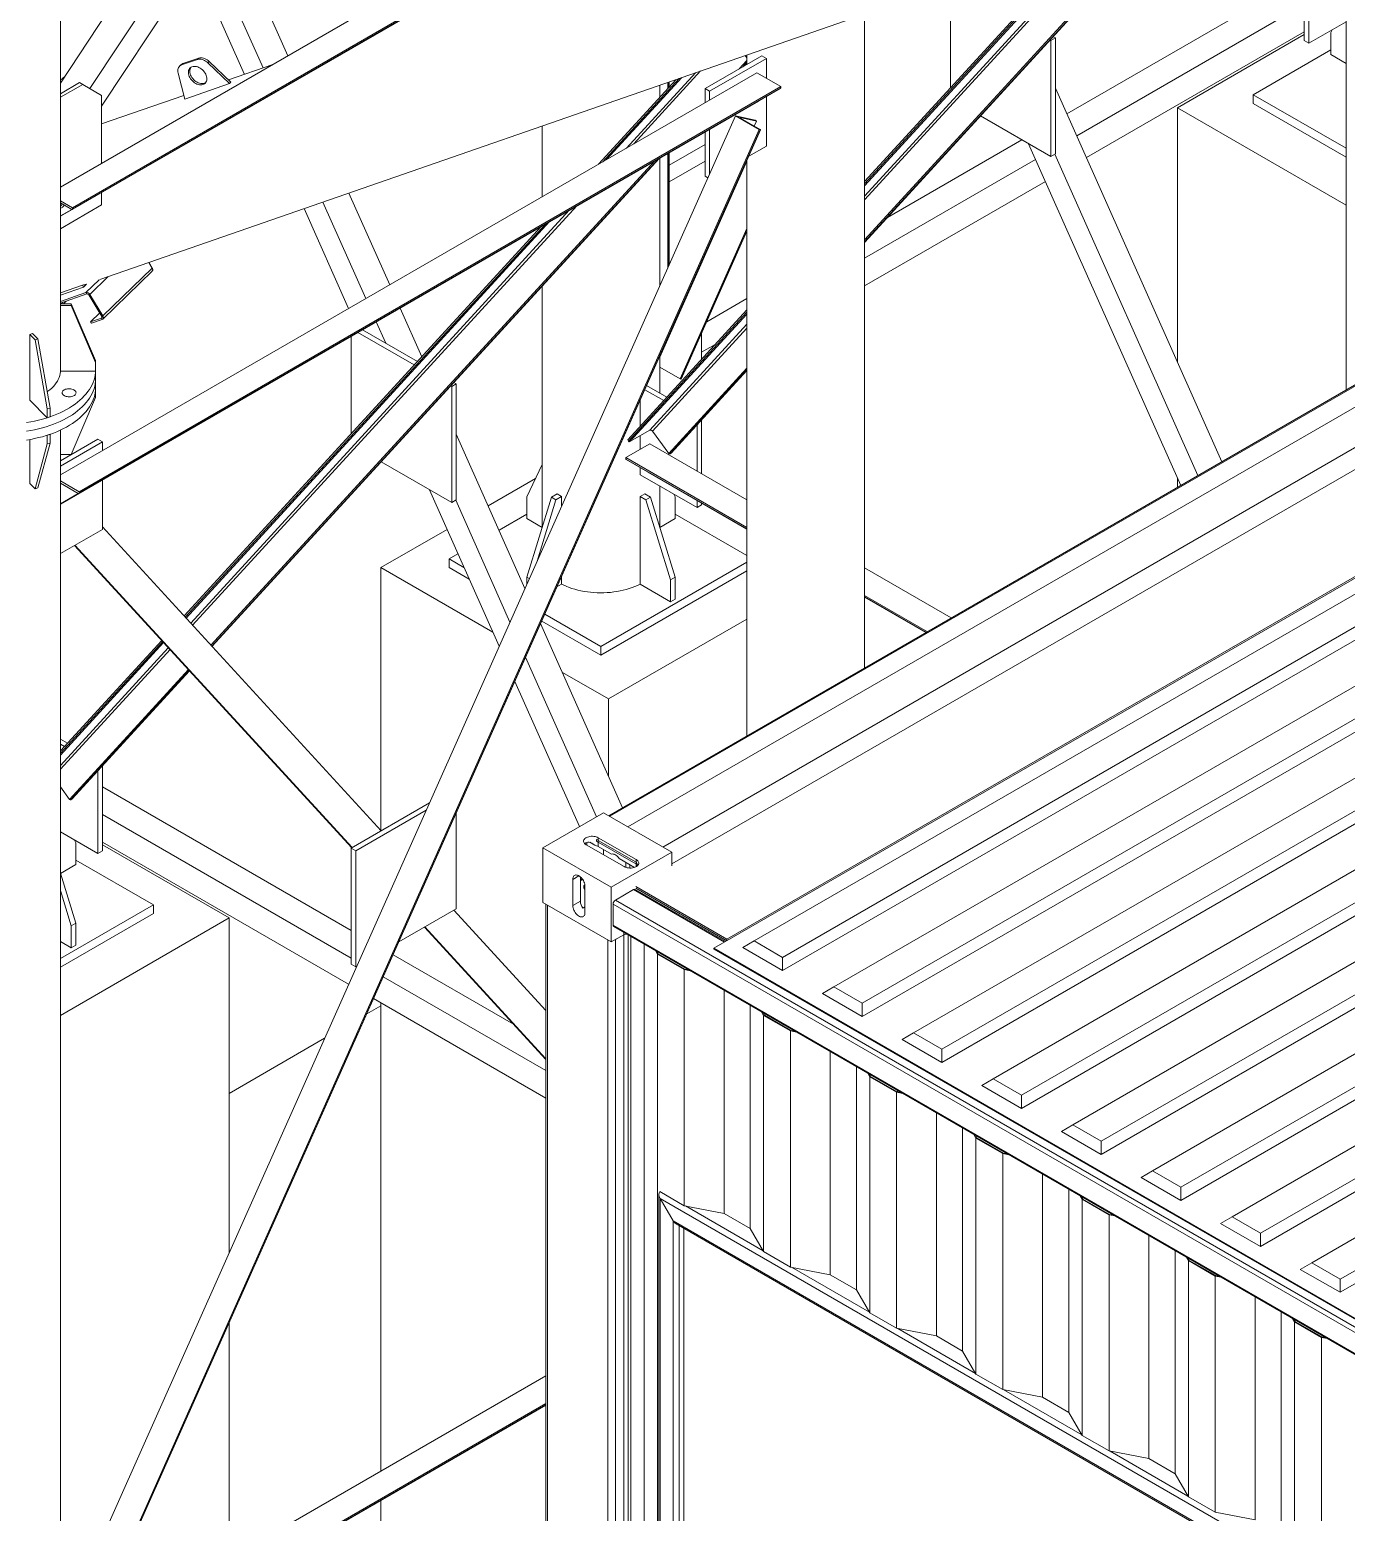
# Model space of a CAD drawing. Header units: millimetres. Extents: x 26816 to 90584, y 11074 to 56542.
# Drawn here: x 41763 to 44217, y 37222 to 39986 of the extents above; entities that cross this region are included whole.
import ezdxf

# ---------------------------------------------------------------- set-up
doc = ezdxf.new("R2010")
doc.units = ezdxf.units.MM
for name, color, linetype in [('MAU_CAM', 30, 'Continuous'), ('MAU_DO', 1, 'Continuous'), ('MAU_VANG', 2, 'Continuous'), ('MAU_XAM', 8, 'Continuous')]:
    doc.layers.add(name, color=color, linetype=linetype)
doc.layers.add('MAU_TÍM', color=4, linetype='Continuous', lineweight=25)

msp = doc.modelspace()

# ---------------------------------------------------------------- linework, layer by layer
at = {"layer": 'MAU_CAM', "linetype": 'Continuous', "lineweight": 0}
for p, q in [((41820, 39473), (41820, 41285.4)), ((42368.8, 40716.6), (41820, 39885.9)), ((42368.8, 40623.5), (41874.9, 39875.8)), ((42388, 40586.3), (41896.8, 39842.8)), ((43127.8, 40447.2), (41820, 39692.2)), ((41842, 39650.3), (43172, 40418.1)), ((43172.4, 40421.5), (41842.4, 39653.7)), ((43172.4, 40419), (41842.4, 39651.2)), ((41820, 39637.6), (43131, 40394.4)), ((44217.2, 40326.4), (44217.2, 39314)), ((42129.1, 40194.5), (42243.9, 39936.9)), ((43891.5, 40213.3), (43319.1, 39589.1)), ((43890, 40212.8), (43319.1, 39590.2)), ((43885.2, 40211.2), (43319.1, 39593.8)), ((42095.7, 40143.8), (42197.8, 39914.4)), ((42071.6, 40107.4), (42163, 39902.3)), ((44139, 39965.1), (44139, 40128.4)), ((44147.5, 39960.2), (44147.5, 40123.5)), ((43671.9, 40087.1), (43319.1, 39702.3)), ((43673.5, 40084.5), (43319.1, 39698)), ((43674.8, 40082.4), (43319.1, 39694.4)), ((43696.5, 39828.8), (44139, 40084.3)), ((43682.7, 40064.9), (43319.1, 39668.3)), ((43673, 40061.5), (43319.1, 39675.5)), ((43479.3, 40034), (43479.3, 39877)), ((43714.7, 39787.9), (44139, 40032.8)), ((43319.1, 38795.5), (43319.1, 40014.7)), ((44217.2, 40000.4), (44147.5, 39960.2)), ((43666.7, 39965.3), (43675.2, 39970.2)), ((43675.2, 39970.2), (43670.8, 39972.7)), ((43675.2, 39753.8), (43675.2, 39970.2)), ((43732.9, 39747), (44139, 39981.4)), ((44190.9, 39985.2), (44188.5, 39980.2)), ((44188.5, 39980.2), (44188.5, 39939.3)), ((43666.7, 39965.3), (43665, 39966.3)), ((43666.7, 39748.9), (43666.7, 39965.3)), ((44188.5, 39947.9), (44043.9, 39864.4)), ((44139, 39965.1), (44147.5, 39960.2)), ((43127.8, 39936.9), (43021.8, 39875.6)), ((43136.3, 39932), (43030.3, 39870.7)), ((43085.3, 39912.3), (43100, 39928.3)), ((43092.3, 39916.3), (43100, 39924.7)), ((43094.4, 39917.6), (43100, 39923.6)), ((43100, 39933.1), (43096.8, 39937.5)), ((43100, 39938.6), (43100, 39920.8)), ((43136.3, 39932), (43127.8, 39936.9)), ((43136.3, 39894.8), (43136.3, 39932)), ((44188.5, 39939.3), (44217.2, 39922.8)), ((43118.3, 39905.2), (41820, 39155.7)), ((41855.8, 39886.8), (41820, 39866.1)), ((41861.5, 39883.5), (41855.8, 39886.8)), ((42822.9, 39734.7), (42967.8, 39892.7)), ((42831.3, 39739.5), (42973.6, 39894.7)), ((42838.3, 39743.6), (42978.5, 39896.4)), ((42875.1, 39764.8), (43003.8, 39905.2)), ((42889.1, 39772.9), (43013.5, 39908.6)), ((42952.5, 39887.4), (42952.5, 39876)), ((42953.9, 39887.9), (42953.9, 39877.5)), ((42954.8, 39878.5), (42954.8, 39888.2)), ((43118.3, 39905.2), (43162.9, 39879.5)), ((41861.5, 39883.5), (41820, 39859.6)), ((41854.3, 39121), (43162.5, 39876.2)), ((43162.9, 39879.5), (41854.7, 39124.3)), ((43162.9, 39877.1), (41854.7, 39121.9)), ((41896.8, 39863.1), (41861.5, 39883.5)), ((41896.8, 39736.5), (41896.8, 39863.1)), ((42937.3, 39859.4), (42937.3, 39882.1)), ((43030.3, 39870.7), (43021.8, 39875.6)), ((43021.8, 39875.6), (43021.8, 39849.5)), ((43030.3, 39870.7), (43030.3, 39854.4)), ((43136.3, 39768.6), (43136.3, 39861.1)), ((43162.9, 39879.5), (43162.9, 39877.1)), ((43985.4, 39180.1), (43675.2, 39876.6)), ((44043.9, 39848.1), (44043.9, 39864.4)), ((44043.9, 39864.4), (44217.2, 39764.4)), ((41820, 39101.2), (43121.5, 39852.5)), ((43121.5, 39852.5), (43121.5, 39852.5)), ((44043.9, 39848.1), (44217.2, 39748)), ((43078.5, 39825.1), (41820, 36999.6)), ((42718.2, 39806.1), (42718.2, 39674.2)), ((43078.5, 39825.1), (43123, 39799.4)), ((43115.1, 39816.9), (43078.5, 39825.1)), ((43087.3, 39821.9), (43087, 39821.2)), ((43087.3, 39821.9), (43117.5, 39815.2)), ((43124.5, 39799.5), (43087.8, 39820.8)), ((43117.5, 39815.2), (43113.4, 39806)), ((43113.7, 39805.8), (43117.9, 39815.2)), ((43117.2, 39815.7), (43115.1, 39816.9)), ((43535.2, 39824.8), (43666.7, 39748.9)), ((43123, 39799.4), (41858, 36959)), ((43124.8, 39799), (41859.7, 36958.6)), ((41860.1, 36958.6), (43125.2, 39799)), ((43021.8, 39794.9), (43021.8, 39712.3)), ((43030.3, 39799.8), (43030.3, 39716.8)), ((43123, 39799.4), (43124.8, 39799)), ((43361.7, 39635.5), (43612.4, 39780.2)), ((42952.5, 39754.9), (42952.5, 39542.2)), ((42953.9, 39755.7), (42953.9, 39545.4)), ((43021.8, 39771.7), (42954.8, 39733)), ((42954.8, 39547.3), (42954.8, 39756.3)), ((43103.2, 39749.5), (43136.3, 39768.6)), ((43908.8, 39135.9), (43625.1, 39772.9)), ((43666.7, 39748.9), (43675.2, 39753.8)), ((43940.8, 39154.4), (43674.2, 39753.2)), ((42100.6, 38838.3), (42928.1, 39740.9)), ((42102.2, 38836.5), (42935.1, 39744.9)), ((42102.7, 38836), (42937.2, 39746.1)), ((42937.3, 39508), (42937.3, 39746.1)), ((42937.3, 39375.3), (43100, 39740.7)), ((42954.8, 39701.8), (43021.8, 39740.5)), ((43100, 39742.4), (43100, 38669)), ((43319.1, 39559.5), (43638.1, 39743.7)), ((43026.9, 39709.3), (43021.8, 39712.3)), ((43319.1, 39508.1), (43656.4, 39702.8)), ((41842.4, 39653.7), (41820, 39666.6)), ((41896.8, 39659), (41896.8, 39682)), ((42357.8, 39681), (42433.9, 39510.1)), ((41820, 39662.5), (41841, 39650.4)), ((41820, 39614.6), (41896.8, 39659)), ((41841, 39650.4), (41820, 39638.3)), ((41842.4, 39651.2), (41842.4, 39653.7)), ((42063.1, 38879.2), (42768.8, 39648.9)), ((42066.4, 38875.6), (42782.8, 39657)), ((42274.5, 39652.1), (42357.4, 39465.9)), ((42309.3, 39664.2), (42389.4, 39484.4)), ((42050.8, 38892.6), (42716.6, 39618.8)), ((42052.8, 38890.4), (42725, 39623.6)), ((42054.4, 38888.6), (42732, 39627.7)), ((42975.2, 39334.7), (43100, 39615)), ((42976.9, 39334.3), (43100, 39610.7)), ((42977.3, 39334.3), (43100, 39609.7)), ((42718.2, 39507.2), (42718.2, 39058.1)), ((41820, 39474.7), (41840, 39474.7)), ((41820, 39471.3), (41820, 39473)), ((41820, 39471.3), (41840, 39471.3)), ((41820, 39348.8), (41820, 39471.3)), ((41840, 39471.3), (41840, 39474.7)), ((41840, 39474.7), (41885.5, 39368.6)), ((41840, 39471.3), (41885.5, 39365.1)), ((43024.9, 39441.1), (43100, 39484.5)), ((42453.3, 39466.7), (42493.8, 39375.7)), ((43100, 39463.4), (42877.6, 39220.8)), ((43100, 39459.1), (42879.3, 39218.4)), ((43100, 39455.5), (42881.9, 39217.6)), ((42971.8, 39454.5), (42972.8, 39455.1)), ((41762.7, 39417.4), (41767.9, 39419.1)), ((41762.7, 39417.4), (41772.7, 39407.4)), ((41762.7, 39294.9), (41762.7, 39417.4)), ((41767.9, 39419.1), (41777.9, 39409.1)), ((42374.6, 39421.3), (42479.8, 39360.5)), ((42383, 39426.2), (42485.7, 39366.9)), ((42408.7, 39441), (42426.5, 39401.1)), ((43100, 39436.6), (42918.7, 39238.8)), ((43100, 39429.4), (42923.8, 39237.3)), ((42965.9, 39441.4), (42966.9, 39441.9)), ((43015.5, 39420), (43015.5, 39371.2)), ((41772.7, 39407.4), (41777.9, 39409.1)), ((41772.7, 39407.4), (41795.4, 39278.5)), ((41777.9, 39409.1), (41800.6, 39280.2)), ((42362.1, 39232.1), (42362.1, 39414.1)), ((43015.5, 39384.2), (43040.9, 39398.9)), ((41885.5, 39365.1), (41885.5, 39368.6)), ((41885.5, 39365.1), (41885.5, 39348.8)), ((42937.3, 39308.1), (42937.3, 39377)), ((41885.5, 39348.8), (41820, 39348.8)), ((41885.5, 39334.2), (41885.5, 39348.8)), ((41885.5, 39317.9), (41885.5, 39334.2)), ((42975.2, 39334.7), (42937.3, 39356.6)), ((43100, 39354.8), (42954.1, 39195.7)), ((43100, 39351.2), (42956.7, 39194.9)), ((43100, 39350.1), (42958.8, 39196.1)), ((42976.9, 39334.3), (42975.2, 39334.7)), ((41885.5, 39316.1), (41885.5, 39317.9)), ((41885.5, 39316.1), (41885.5, 39316.1)), ((41885.5, 39299.8), (41885.5, 39316.1)), ((42547.7, 39321.3), (42549.5, 39320.3)), ((42557.9, 39325.2), (42549.5, 39320.3)), ((42549.5, 39320.3), (42549.5, 39103.9)), ((42553.6, 39327.7), (42557.9, 39325.2)), ((42557.9, 39325.2), (42557.9, 39108.8)), ((42944.7, 39294), (42909.4, 39314.4)), ((42950.6, 39300.4), (42912.8, 39322.2)), ((41795.4, 39262.2), (41762.7, 39294.9)), ((41795.4, 39278.5), (41800.6, 39280.2)), ((41795.4, 39278.5), (41795.4, 39262.2)), ((41800.6, 39280.2), (41800.6, 39263.9)), ((41840, 39193.7), (41885.5, 39299.8)), ((42900.9, 39295.5), (42900.9, 39246.3)), ((41795.4, 39262.2), (41800.6, 39263.9)), ((43015.5, 39157.6), (43015.5, 39257.9)), ((41795.4, 39229.5), (41800.6, 39231.2)), ((41795.4, 39213.2), (41795.4, 39229.5)), ((41795.4, 39229.5), (41795.4, 39229.5)), ((41800.6, 39231.2), (41800.6, 39231.3)), ((41800.6, 39214.9), (41800.6, 39231.2)), ((41820, 39239.1), (41820, 39193.7)), ((41889.8, 39222.1), (41820, 39181.9)), ((41898.3, 39217.2), (41889.8, 39222.1)), ((42557.9, 39231.7), (42686.1, 38944)), ((42881.9, 39217.6), (42918.7, 39238.8)), ((42900.9, 39228.6), (42900.9, 39203)), ((42923.8, 39237.3), (42954.1, 39195.7)), ((43007, 39162.5), (43007, 39248.7)), ((41762.7, 39221.4), (41762.7, 39139.7)), ((41772.7, 39129.7), (41795.4, 39213.2)), ((41777.9, 39131.5), (41800.6, 39214.9)), ((41795.4, 39213.2), (41800.6, 39214.9)), ((41898.3, 39217.2), (41820, 39172.1)), ((41898.3, 39200.9), (41898.3, 39217.2)), ((42918.9, 39213.4), (42874.4, 39187.7)), ((42877.6, 39220.8), (42879.3, 39218.4)), ((43100, 39108.8), (42918.9, 39213.4)), ((42956.7, 39194.9), (42958.8, 39196.1)), ((41820, 36682.3), (41820, 39193.7)), ((41820, 39193.7), (41840, 39193.7)), ((42549.5, 39103.9), (42418, 39179.8)), ((42718.2, 39174.7), (42689.4, 39114.8)), ((43100, 39057.4), (42874.4, 39187.7)), ((42874.4, 39187.7), (42874.4, 39185.2)), ((43100, 39055), (42874.4, 39185.2)), ((42874.8, 39184.3), (43100, 39054.3)), ((42900.9, 39169.2), (42900.9, 39156)), ((41762.7, 39139.7), (41772.7, 39129.7)), ((41820, 39144.4), (41854.7, 39124.3)), ((41853.3, 39121.1), (41820, 39140.3)), ((41898.3, 39053.9), (41898.3, 39146.3)), ((42900.9, 39156), (43007, 39094.8)), ((42915.7, 39160.7), (42915.8, 39160.6)), ((42915.8, 39160.6), (43100, 39054.3)), ((41772.7, 39129.7), (41777.9, 39131.5)), ((41853.3, 39121.1), (41820, 39101.9)), ((41854.7, 39124.3), (41854.7, 39121.9)), ((42507.9, 39127.9), (42637.9, 38836)), ((42689.4, 39114.8), (42689.4, 39074)), ((42735.4, 39113.9), (42689.4, 38964.9)), ((42746, 39120.1), (42735.4, 39113.9)), ((42743.9, 39109), (42735.4, 39113.9)), ((42754.5, 39115.2), (42743.9, 39109)), ((42754.5, 39115.2), (42746, 39120.1)), ((42754.5, 39097.6), (42754.5, 39115.2)), ((42909.4, 39120.1), (42900.9, 39115.2)), ((42900.9, 38951.9), (42900.9, 39115.2)), ((42900.9, 39115.2), (42911.5, 39109)), ((42909.4, 39120.1), (42920, 39113.9)), ((42920, 39113.9), (42911.5, 39109)), ((42920, 39113.9), (42966, 38964.9)), ((42937.3, 39058.1), (42937.3, 39135)), ((42963.6, 39119.8), (42966, 39114.8)), ((42966, 39114.8), (42966, 39074)), ((42557.9, 39108.8), (42549.5, 39103.9)), ((42556.9, 39108.2), (42658.1, 38881.1)), ((42743.9, 39109), (42708.6, 38994.5)), ((42911.5, 39109), (42957.5, 38960)), ((43007, 39094.8), (43007, 39108)), ((43007, 39094.8), (43015.5, 39099.7)), ((43015.5, 39099.7), (43015.5, 39103.1)), ((42418, 38492.1), (41898.3, 39058.9)), ((42637.7, 39052.6), (42689.4, 39082.5)), ((42689.4, 39074), (42718, 39057.5)), ((42966, 39074), (42937.4, 39057.5)), ((42966, 39082.5), (43100, 39005.1)), ((41820, 39008.8), (41898.3, 39053.9)), ((41846.4, 39024), (42363.1, 38460.4)), ((42363.2, 38460.4), (41846.4, 39024)), ((42363.8, 38460.8), (41847.1, 39024.4)), ((42544.9, 38999), (42561.1, 39008.4)), ((42544.9, 38982.7), (42544.9, 38999)), ((42572.4, 38983.1), (42544.9, 38999)), ((42582.2, 38961.2), (42544.9, 38982.7)), ((43100, 38992.9), (42827.7, 38835.7)), ((43100, 38976.6), (42827.7, 38819.4)), ((43480.9, 38888.9), (43319.1, 38982.4)), ((42694.2, 38962.2), (42689.4, 38964.9)), ((42689.4, 38964.9), (42689.4, 38951.6)), ((42745.6, 38946.7), (42754.5, 38951.9)), ((42754.5, 38951.9), (42754.5, 38966.7)), ((42957.5, 38919.2), (42900.9, 38951.9)), ((42966, 38964.9), (42957.5, 38960)), ((42957.5, 38960), (42957.5, 38919.2)), ((42966, 38964.9), (42966, 38924.1)), ((42966, 38924.1), (42957.5, 38919.2)), ((43436.4, 38863.2), (43319.1, 38930.9)), ((43434.3, 38862), (43319.1, 38928.5)), ((43319.1, 38927.8), (43433.7, 38861.7)), ((43319.1, 38927.8), (43433.7, 38861.7)), ((42827.7, 38835.7), (42723.1, 38896.1)), ((42715.2, 38878.5), (42868.2, 38535.2)), ((42827.7, 38819.4), (42717.3, 38883.2)), ((41820, 38640.9), (42008.8, 38846.8)), ((41820, 38636.6), (42010.8, 38844.7)), ((41820, 38633), (42012.4, 38842.9)), ((42827.7, 38819.4), (42827.7, 38835.7)), ((41820, 38614.1), (42021.1, 38833.4)), ((41820, 38606.9), (42024.4, 38829.8)), ((42687.2, 38815.7), (42819.7, 38518.2)), ((41836.8, 38550.7), (42058.6, 38792.5)), ((41839.4, 38549.9), (42060.2, 38790.7)), ((41841.5, 38551.1), (42060.7, 38790.2)), ((42667.1, 38770.5), (42787.7, 38499.8)), ((41820, 38663.2), (41833.4, 38655.5)), ((41820, 38653.4), (41827.5, 38649.1)), ((41889.8, 38603.7), (41889.8, 38449.8)), ((41898.3, 38613), (41898.3, 38454.7)), ((41836.8, 38550.7), (41820, 38573.8)), ((41898.3, 38573.9), (42362.1, 38306.1)), ((41841.5, 38551.1), (41839.4, 38549.9)), ((42507.9, 38544), (42362.1, 38459.8)), ((41898.3, 38522.5), (42362.1, 38254.7)), ((42502, 38530.8), (42370.6, 38454.9)), ((42557.9, 38346.7), (42557.9, 38525.4)), ((41889.8, 38449.8), (41820, 38490.1)), ((41846.3, 38474.9), (41848.8, 38469.8)), ((41848.8, 38469.8), (41848.8, 38429)), ((41898.3, 38454.7), (41889.8, 38449.8)), ((41898.3, 38471), (42357.4, 38206)), ((42362.1, 38459.8), (42362.1, 38243.4)), ((42370.6, 38454.9), (42362.1, 38459.8)), ((42370.6, 38454.9), (42370.6, 38238.5)), ((41848.8, 38429), (41820.2, 38412.5)), ((41993.3, 38354.1), (41848.8, 38437.5)), ((41820, 38413.1), (41848.8, 38320)), ((41820, 38380.7), (41840.3, 38315.1)), ((41820, 38254), (41993.3, 38354.1)), ((41820, 38237.7), (41993.3, 38337.7)), ((41993.3, 38337.7), (41993.3, 38354.1)), ((42450.8, 38284.9), (42557.9, 38346.7)), ((42725.1, 38157.2), (42553.6, 38344.2)), ((41840.3, 38315.1), (41848.8, 38320)), ((41840.3, 38315.1), (41840.3, 38274.2)), ((41848.8, 38320), (41848.8, 38279.1)), ((42498.7, 38312.5), (42725.1, 38065.6)), ((42725.1, 38065.7), (42498.8, 38312.5)), ((42725.1, 38066.8), (42499.4, 38312.9)), ((41840.3, 38274.2), (41820, 38285.9)), ((41840.3, 38274.2), (41848.8, 38279.1)), ((42440.2, 38261), (42664.8, 38131.4)), ((42370.6, 38238.5), (42362.1, 38243.4)), ((42370.6, 38238.5), (42372.3, 38239.5)), ((42422, 38220.1), (42725.1, 38045.2)), ((42403.8, 38179.2), (42725.1, 37993.7)), ((42725.1, 37476), (41870.9, 36982.9)), ((41820, 36899), (42725.1, 37421.4)), ((41854.3, 36918.8), (42725.1, 37421.4)), ((42725.1, 37424.6), (41854.7, 36922.1)), ((42725.1, 37422.1), (41854.7, 36919.7))]:
    msp.add_line(p, q, dxfattribs=at)
at = {"layer": 'MAU_CAM', "linetype": 'Continuous', "lineweight": 0, "flags": 128}
for points in [[(43087.8, 39820.8), (43087.3, 39821.1), (43086.9, 39821.3), (43086.6, 39821.6), (43086.4, 39821.8), (43086.4, 39821.9), (43086.6, 39821.9), (43086.9, 39821.9), (43087.3, 39821.9)], [(43117.5, 39815.2), (43117.7, 39815.1), (43117.8, 39815.1), (43117.9, 39815.1), (43117.9, 39815.2), (43117.8, 39815.3), (43117.7, 39815.4), (43117.5, 39815.6), (43117.2, 39815.7)], [(43124.8, 39799), (43125, 39798.9), (43125.1, 39798.9), (43125.2, 39799), (43125.2, 39799), (43125.1, 39799.1), (43125, 39799.2), (43124.8, 39799.4), (43124.5, 39799.5)], [(41820, 39652.8), (41821, 39653), (41822.3, 39653.5), (41823.6, 39654.3), (41824.8, 39655.4), (41826, 39656.7), (41827, 39658.2), (41827.1, 39658.4)], [(41885.5, 39348.8), (41885.3, 39346), (41884.8, 39341.5), (41883.9, 39337), (41882.7, 39332.5), (41881.1, 39328), (41879.2, 39323.6), (41876.9, 39319.3), (41874.3, 39315), (41871.4, 39310.8), (41868.2, 39306.7), (41864.6, 39302.7), (41860.7, 39298.7), (41856.5, 39294.9), (41852.1, 39291.1), (41847.3, 39287.5), (41842.3, 39284.1), (41837, 39280.7), (41831.4, 39277.5), (41825.6, 39274.4), (41819.6, 39271.5), (41813.3, 39268.8), (41806.9, 39266.2), (41800.2, 39263.8), (41793.4, 39261.6), (41786.4, 39259.5), (41779.3, 39257.6), (41772, 39255.9), (41764.6, 39254.4), (41757, 39253.1)], [(41885.5, 39334.2), (41885.3, 39329.7), (41884.8, 39325.1), (41883.9, 39320.6), (41882.7, 39316.2), (41881.1, 39311.7), (41879.2, 39307.3), (41876.9, 39303), (41874.3, 39298.7), (41871.4, 39294.5), (41868.2, 39290.4), (41864.6, 39286.3), (41860.7, 39282.4), (41856.5, 39278.5), (41852.1, 39274.8), (41847.3, 39271.2), (41842.3, 39267.7), (41837, 39264.4), (41831.4, 39261.2), (41825.6, 39258.1), (41819.6, 39255.2), (41813.3, 39252.5), (41806.9, 39249.9), (41800.2, 39247.5), (41793.4, 39245.2), (41786.4, 39243.2), (41779.3, 39241.3), (41772, 39239.6), (41764.6, 39238.1), (41757, 39236.8)], [(41885.5, 39334.2), (41885.3, 39329.7), (41884.8, 39325.1), (41883.9, 39320.6), (41882.7, 39316.2), (41881.1, 39311.7), (41879.2, 39307.3), (41876.9, 39303), (41874.3, 39298.7), (41871.4, 39294.5), (41868.2, 39290.4), (41864.6, 39286.3), (41860.7, 39282.4), (41856.5, 39278.5), (41852.1, 39274.8), (41847.3, 39271.2), (41842.3, 39267.7), (41837, 39264.4), (41831.4, 39261.2), (41825.6, 39258.1), (41819.6, 39255.2), (41813.3, 39252.5), (41806.9, 39249.9), (41800.2, 39247.5), (41793.4, 39245.2), (41786.4, 39243.2), (41779.3, 39241.3), (41772, 39239.6), (41764.6, 39238.1), (41757, 39236.8)], [(41820, 39350.5), (41819.9, 39347.8), (41819.5, 39344.3), (41818.7, 39340.7), (41817.6, 39337.2), (41816.1, 39333.7), (41814.3, 39330.3), (41812.1, 39326.9), (41809.7, 39323.7), (41806.9, 39320.5), (41803.8, 39317.4), (41800.4, 39314.4), (41796.7, 39311.5), (41795.3, 39310.5)], [(42977.3, 39334.3), (42977.3, 39334.3), (42977.3, 39334.3), (42977.1, 39334.3), (42976.9, 39334.3)], [(41885.5, 39317.9), (41885.3, 39313.3), (41884.8, 39308.8), (41883.9, 39304.3), (41882.7, 39299.8), (41881.1, 39295.4), (41879.2, 39291), (41876.9, 39286.6), (41874.3, 39282.4), (41871.4, 39278.2), (41868.2, 39274), (41864.6, 39270), (41860.7, 39266), (41856.5, 39262.2), (41852.1, 39258.5), (41847.3, 39254.9), (41842.3, 39251.4), (41837, 39248), (41831.4, 39244.8), (41825.6, 39241.8), (41819.6, 39238.9), (41813.3, 39236.1), (41806.9, 39233.6), (41800.2, 39231.1), (41793.4, 39228.9), (41786.4, 39226.8), (41779.3, 39225), (41772, 39223.3), (41764.6, 39221.8), (41757, 39220.5)], [(41824.8, 39312.4), (41823.9, 39311.3), (41823.3, 39310.1), (41823.1, 39308.9), (41823.2, 39307.6), (41823.6, 39306.4), (41824.5, 39305.3), (41825.6, 39304.2), (41827, 39303.3), (41828.6, 39302.5), (41830.5, 39301.9), (41832.5, 39301.5), (41834.6, 39301.2), (41836.8, 39301.2), (41838.9, 39301.3), (41840.9, 39301.7), (41842.9, 39302.3), (41844.6, 39303), (41846.1, 39303.9), (41847.3, 39304.9), (41848.2, 39306), (41848.8, 39307.2), (41849.1, 39308.5), (41848.9, 39309.7), (41848.5, 39310.9), (41847.7, 39312.1), (41846.5, 39313.1), (41845.1, 39314.1), (41843.5, 39314.8), (41841.6, 39315.5), (41839.6, 39315.9), (41837.5, 39316.1), (41835.3, 39316.2), (41833.2, 39316), (41831.2, 39315.6), (41829.2, 39315.1), (41827.5, 39314.3), (41826, 39313.4), (41824.8, 39312.4)], [(42900.9, 38952), (42900.7, 38951.8), (42895.9, 38949.5), (42891, 38947.4), (42885.8, 38945.4), (42880.5, 38943.6), (42874.9, 38942), (42869.3, 38940.5), (42863.5, 38939.2), (42857.6, 38938.2), (42851.6, 38937.3), (42845.5, 38936.6), (42839.3, 38936.1), (42833.1, 38935.9), (42826.9, 38935.8), (42820.7, 38935.9), (42814.6, 38936.2), (42808.4, 38936.8), (42802.4, 38937.5), (42796.4, 38938.4), (42790.5, 38939.5), (42784.7, 38940.9), (42779.1, 38942.4), (42773.6, 38944), (42768.3, 38945.9), (42763.2, 38947.9), (42758.3, 38950.1), (42754.5, 38952)]]:
    msp.add_lwpolyline(points, dxfattribs=at)
at = {"layer": 'MAU_CAM', "linetype": 'Continuous', "lineweight": 0}
for centre, radius, start, end in [((43161.9, 39876.9), 0.959, 304.0564, 7.2558), ((41811.5, 39667.2), 13.8, 307.9972, 330.6457), ((41811.4, 39667.3), 13.9, 308.115, 330.5279), ((41841.5, 39651.1), 0.873, 230.7967, 9.214), ((42920.4, 39235.1), 4.14, 32.4295, 113.7101), ((42881.1, 39219.5), 2.07, 212.4295, 293.7101), ((42955.8, 39196.8), 2.07, 212.4295, 293.7101), ((42875.3, 39185.1), 0.959, 172.7442, 235.9436), ((41853.9, 39121.8), 0.873, 230.7967, 9.214), ((41838.6, 38551.8), 2.07, 212.4295, 293.7101)]:
    msp.add_arc(centre, radius, start, end, dxfattribs=at)
at = {"layer": 'MAU_DO', "linetype": 'Continuous', "lineweight": 0}
for p, q in [((44335.1, 39382), (42842.2, 38520.2)), ((44338.1, 39381.7), (42844, 38519.2)), ((44372, 39362.1), (42877.9, 38499.6)), ((42943.4, 38461.8), (44436.8, 39323.9)), ((42959.9, 38430.5), (44454.5, 39293.3)), ((44721, 39244.7), (43038.1, 38273.2)), ((43062.5, 38290.2), (44694.5, 39232.3)), ((44718.5, 39213.5), (43113.4, 38286.8)), ((43166.4, 38256.2), (44771.5, 39182.8)), ((44792.8, 39170.6), (43166.4, 38231.7)), ((44867, 39127.7), (43261.9, 38201.1)), ((43314.9, 38170.5), (44920, 39097.1)), ((44941.3, 39084.9), (43314.9, 38146)), ((45015.5, 39042), (43410.4, 38115.4)), ((43463.4, 38084.8), (45068.5, 39011.4)), ((45089.7, 38999.2), (43463.4, 38060.3)), ((45164, 38956.3), (43558.9, 38029.7)), ((43611.9, 37999.1), (45217, 38925.7)), ((45238.2, 38913.4), (43611.9, 37974.6)), ((45312.5, 38870.6), (43707.4, 37944)), ((43760.4, 37913.3), (45365.5, 38840)), ((45386.7, 38827.7), (43760.4, 37888.8)), ((45461, 38784.9), (43855.8, 37858.2)), ((43908.9, 37827.6), (45514, 38754.2)), ((45535.2, 38742), (43908.9, 37803.1)), ((45609.5, 38699.1), (44004.3, 37772.5)), ((44057.4, 37741.9), (45662.5, 38668.5)), ((45683.7, 38656.3), (44057.4, 37717.4)), ((45758, 38613.4), (44152.8, 37686.8)), ((44205.9, 37656.2), (45811, 38582.8)), ((45832.2, 38570.5), (44205.9, 37631.7)), ((42832.7, 38525.7), (42719.5, 38460.4)), ((42959.9, 38452.2), (42832.7, 38525.7)), ((42893.5, 38438.4), (42822.8, 38479.2)), ((42822.8, 38462.9), (42822.8, 38479.2)), ((42719.5, 38460.4), (42719.5, 38358.3)), ((42719.5, 38460.4), (42846.8, 38386.9)), ((42801.5, 38469), (42800.1, 38469.8)), ((42800.1, 38466.1), (42870.8, 38425.3)), ((42801.5, 38469), (42801.5, 38465.3)), ((42816.1, 38465.2), (42806.8, 38470.6)), ((42819.6, 38475.7), (42819.6, 38472.4)), ((42822.8, 38474.3), (42893.5, 38433.5)), ((42822.8, 38471), (42822.8, 38474.3)), ((42822.8, 38471), (42892.8, 38430.6)), ((42822.8, 38462.9), (42847.5, 38448.6)), ((42832.7, 38457.1), (42832.7, 38447.3)), ((42846.8, 38386.9), (42959.9, 38452.2)), ((42959.9, 38452.2), (42959.9, 38426.9)), ((42861.6, 38440.4), (42890.3, 38423.9)), ((42874.4, 38433.1), (42874.4, 38423.8)), ((42881.5, 38429), (42881.5, 38422.6)), ((42892.8, 38430.6), (42893.5, 38429.4)), ((42893.5, 38425.3), (42893.5, 38438.4)), ((42893.5, 38429.4), (42893.5, 38433.5)), ((42786.7, 38408.2), (42775.4, 38401.6)), ((42775.4, 38401.6), (42775.4, 38352.6)), ((42789.5, 38360.8), (42789.5, 38406.1)), ((42793.8, 38401.2), (42789.5, 38398.8)), ((42798, 38339.6), (42798, 38388.6)), ((42846.8, 38386.9), (42846.8, 38284.9)), ((42854.6, 38362.8), (42888.5, 38382.4)), ((42888.5, 38382.4), (43057.9, 38284.6)), ((43059.7, 38285.6), (42891.5, 38382.7)), ((42892.8, 38388.2), (43062.5, 38290.2)), ((42892.8, 38384.9), (43062.2, 38287.1)), ((42719.5, 38358.3), (42846.8, 38284.9)), ((42725.1, 38355.1), (42725.1, 36446.8)), ((42728, 38353.4), (42728, 36442.7)), ((42789.5, 38360.8), (42775.4, 38352.6)), ((42793.8, 38348.1), (42798, 38350.6)), ((42850.3, 38316.3), (42850.3, 38355.5)), ((42850.3, 38355.5), (46875.9, 36031.6)), ((42854.6, 38362.8), (46875.9, 36041.4)), ((42850.3, 38316.3), (46875.9, 35992.4)), ((42851.6, 38313.6), (46875.9, 35990.4)), ((42840.4, 38288.5), (42840.4, 36377.8)), ((42846.8, 38284.9), (42870.1, 38298.3)), ((42870.1, 38298.3), (42854.6, 38289.4)), ((42854.6, 38289.4), (42854.6, 36420.3)), ((42870.1, 38302.8), (42870.1, 38298.3)), ((42870.1, 38298.3), (42870.1, 36429.3)), ((42878.6, 38297.9), (42878.6, 36429.3)), ((42883.7, 38295), (42883.7, 36425.7)), ((43062.5, 38287.2), (43062.5, 38290.2)), ((43113.4, 38286.8), (43092.2, 38274.6)), ((43113.4, 38286.8), (43166.4, 38256.2)), ((42908.2, 38280.9), (42908.2, 36411.6)), ((42929.2, 38268.8), (42932.9, 38262.3)), ((42932, 38267.1), (42934.5, 38262.8)), ((42932.9, 38262.3), (42983, 38233.3)), ((42932.9, 38262.3), (42932.9, 36368.7)), ((42934.5, 38262.8), (42984, 38234.3)), ((43038.1, 38273.2), (43038.1, 38271.6)), ((43038.1, 38273.2), (46725.6, 36144.4)), ((43038.1, 38271.6), (46725.6, 36142.8)), ((43166.4, 38231.7), (43092.2, 38274.6)), ((43166.4, 38231.7), (43166.4, 38256.2)), ((42983, 38233.3), (42994.3, 38231.2)), ((42983, 38233.3), (42983, 37793.2)), ((42984, 38234.3), (42991.4, 38232.8)), ((43261.9, 38201.1), (43240.7, 38188.9)), ((43261.9, 38201.1), (43314.9, 38170.5)), ((43057.3, 38194.8), (43057.3, 37778.9)), ((43314.9, 38146), (43240.7, 38188.9)), ((43106.2, 38166.6), (43106.2, 37750.7)), ((43127.1, 38154.5), (43130.9, 38148)), ((43130, 38152.8), (43132.5, 38148.5)), ((43130.9, 38148), (43181, 38119)), ((43130.9, 38148), (43130.9, 37707.9)), ((43132.5, 38148.5), (43182, 38120)), ((43314.9, 38146), (43314.9, 38170.5)), ((43181, 38119), (43192.3, 38116.9)), ((43181, 38119), (43181, 37678.9)), ((43182, 38120), (43189.4, 38118.5)), ((43410.4, 38115.4), (43389.2, 38103.1)), ((43463.4, 38060.3), (43389.2, 38103.1)), ((43410.4, 38115.4), (43463.4, 38084.8)), ((43255.2, 38080.5), (43255.2, 37664.6)), ((43463.4, 38060.3), (43463.4, 38084.8)), ((43304.1, 38052.3), (43304.1, 37636.4)), ((43325.1, 38040.2), (43328.9, 38033.7)), ((43328, 38038.5), (43330.5, 38034.2)), ((43328.9, 38033.7), (43379, 38004.8)), ((43328.9, 38033.7), (43328.9, 37593.6)), ((43330.5, 38034.2), (43380, 38005.7)), ((43380.7, 38008.1), (43380.7, 38005.5)), ((43558.9, 38029.7), (43537.6, 38017.4)), ((43611.9, 37974.6), (43537.6, 38017.4)), ((43558.9, 38029.7), (43611.9, 37999.1)), ((43379, 38004.8), (43390.3, 38002.6)), ((43379, 38004.8), (43379, 37564.6)), ((43380, 38005.7), (43387.4, 38004.2)), ((43611.9, 37974.6), (43611.9, 37999.1)), ((43453.2, 37966.2), (43453.2, 37550.3)), ((43502.1, 37938), (43502.1, 37522.1)), ((43523.1, 37925.9), (43526.9, 37919.4)), ((43526, 37924.2), (43528.5, 37919.9)), ((43707.4, 37944), (43686.1, 37931.7)), ((43760.4, 37888.8), (43686.1, 37931.7)), ((43707.4, 37944), (43760.4, 37913.3)), ((43526.9, 37919.4), (43577, 37890.5)), ((43526.9, 37919.4), (43526.9, 37479.3)), ((43528.5, 37919.9), (43578, 37891.4)), ((43760.4, 37888.8), (43760.4, 37913.3)), ((43577, 37890.5), (43588.3, 37888.3)), ((43577, 37890.5), (43577, 37450.3)), ((43578, 37891.4), (43585.4, 37889.9)), ((43651.2, 37851.9), (43651.2, 37436.1)), ((43855.8, 37858.2), (43834.6, 37846)), ((43908.9, 37803.1), (43834.6, 37846)), ((43855.8, 37858.2), (43908.9, 37827.6)), ((42935.8, 37814.8), (42935.8, 36985.7)), ((42937.5, 37819.4), (42937.5, 37819.5)), ((42937.5, 37819.5), (42983, 37793.2)), ((43700.1, 37823.7), (43700.1, 37407.8)), ((43908.9, 37803.1), (43908.9, 37827.6)), ((42938.2, 37806.9), (42962.2, 37765.2)), ((42938.2, 37806.9), (42938.2, 36987.1)), ((44058.2, 37160.3), (42938.2, 37806.9)), ((42983, 37793.2), (43057.3, 37778.9)), ((43130.2, 37709.1), (42985.1, 37792.8)), ((43721.1, 37811.6), (43724.9, 37805.1)), ((43724, 37809.9), (43726.4, 37805.6)), ((43724.9, 37805.1), (43775, 37776.2)), ((43724.9, 37805.1), (43724.9, 37365)), ((43726.4, 37805.6), (43775.9, 37777.1)), ((42962.2, 37765.2), (42962.2, 37001)), ((44034.2, 37146.4), (42962.2, 37765.2)), ((42967.9, 37759.3), (44031.8, 37145)), ((43057.3, 37778.9), (43106.2, 37750.7)), ((43775, 37776.2), (43786.2, 37774)), ((43775, 37776.2), (43775, 37336)), ((43775.9, 37777.1), (43783.4, 37775.6)), ((44004.3, 37772.5), (43983.1, 37760.3)), ((44057.4, 37717.4), (43983.1, 37760.3)), ((44004.3, 37772.5), (44057.4, 37741.9)), ((42973.5, 37756), (42973.5, 37007.5)), ((42982, 37751.1), (42982, 37012.4)), ((43106.2, 37750.7), (43130.9, 37707.9)), ((43849.2, 37737.6), (43849.2, 37321.8)), ((44057.4, 37717.4), (44057.4, 37741.9)), ((43130.9, 37707.9), (43181, 37678.9)), ((43898.1, 37709.4), (43898.1, 37293.5)), ((43181, 37678.9), (43255.2, 37664.6)), ((43328.2, 37594.8), (43183.1, 37678.5)), ((43919.1, 37697.3), (43922.9, 37690.8)), ((43921.9, 37695.6), (43924.4, 37691.3)), ((43922.9, 37690.8), (43973, 37661.9)), ((43922.9, 37690.8), (43922.9, 37250.7)), ((43924.4, 37691.3), (43973.9, 37662.8)), ((44152.8, 37686.8), (44131.6, 37674.5)), ((44205.9, 37631.7), (44131.6, 37674.5)), ((44152.8, 37686.8), (44205.9, 37656.2)), ((43255.2, 37664.6), (43304.1, 37636.4)), ((43973, 37661.9), (43984.2, 37659.7)), ((43973, 37661.9), (43973, 37221.7)), ((43973.9, 37662.8), (43981.4, 37661.3)), ((44205.9, 37631.7), (44205.9, 37656.2)), ((43304.1, 37636.4), (43328.9, 37593.6)), ((44047.2, 37623.3), (44047.2, 37207.5)), ((43328.9, 37593.6), (43379, 37564.6)), ((44096.1, 37595.1), (44096.1, 35725.8)), ((43379, 37564.6), (43453.2, 37550.3)), ((43526.2, 37480.5), (43381.1, 37564.2)), ((44117.1, 37583), (44120.9, 37576.5)), ((44119.9, 37581.4), (44122.4, 37577)), ((44120.9, 37576.5), (44170.9, 37547.6)), ((44120.9, 37576.5), (44120.9, 35682.9)), ((44122.4, 37577), (44171.9, 37548.5)), ((43453.2, 37550.3), (43502.1, 37522.1)), ((44170.9, 37547.6), (44182.2, 37545.4)), ((44170.9, 37547.6), (44170.9, 35654)), ((44171.9, 37548.5), (44179.4, 37547)), ((43502.1, 37522.1), (43526.9, 37479.3)), ((43526.9, 37479.3), (43577, 37450.3)), ((43577, 37450.3), (43651.2, 37436.1)), ((43724.2, 37366.2), (43579.1, 37449.9)), ((43651.2, 37436.1), (43700.1, 37407.8)), ((43700.1, 37407.8), (43724.9, 37365)), ((43724.9, 37365), (43775, 37336)), ((43775, 37336), (43849.2, 37321.8)), ((43922.2, 37251.9), (43777.1, 37335.6)), ((43849.2, 37321.8), (43898.1, 37293.5)), ((43898.1, 37293.5), (43922.9, 37250.7)), ((43922.9, 37250.7), (43973, 37221.7)), ((43973, 37221.7), (44047.2, 37207.5))]:
    msp.add_line(p, q, dxfattribs=at)
at = {"layer": 'MAU_DO', "linetype": 'Continuous', "lineweight": 0, "flags": 128}
for points in [[(42822.8, 38479.2), (42820.9, 38480.1), (42818.9, 38480.8), (42816.7, 38481.4), (42814.4, 38481.7), (42812, 38481.9), (42809.7, 38481.8), (42807.3, 38481.6), (42805.1, 38481.1), (42802.9, 38480.5), (42801, 38479.7), (42799.3, 38478.7), (42797.9, 38477.6), (42796.8, 38476.4), (42796, 38475), (42795.5, 38473.7), (42795.5, 38472.3), (42795.7, 38470.9), (42796.3, 38469.6), (42797.3, 38468.3), (42798.6, 38467.2), (42800.1, 38466.1)], [(42801.5, 38470.4), (42801.5, 38469.8), (42801.5, 38469)], [(42847.5, 38448.6), (42848.9, 38448.9), (42850.4, 38448.8), (42852.1, 38448.5), (42853.7, 38447.8), (42855.4, 38446.8), (42857.1, 38445.6), (42858.7, 38444.1), (42860.2, 38442.3), (42861.6, 38440.4)], [(42870.8, 38425.3), (42872.7, 38424.4), (42874.7, 38423.7), (42876.9, 38423.1), (42879.2, 38422.8), (42881.6, 38422.6), (42884, 38422.7), (42886.3, 38422.9), (42888.6, 38423.4), (42890.7, 38424), (42892.6, 38424.8), (42894.3, 38425.8), (42895.7, 38426.9), (42896.8, 38428.1), (42897.6, 38429.4), (42898.1, 38430.8), (42898.1, 38432.2), (42897.9, 38433.6), (42897.3, 38434.9), (42896.3, 38436.2), (42895, 38437.3), (42893.5, 38438.4)], [(42798, 38388.6), (42797.9, 38390.6), (42797.5, 38392.7), (42796.9, 38394.9), (42796, 38397.1), (42795, 38399.2), (42793.8, 38401.2), (42792.4, 38403.1), (42790.8, 38404.9), (42789.2, 38406.4), (42787.5, 38407.6), (42785.9, 38408.6), (42784.2, 38409.3), (42782.6, 38409.6), (42781, 38409.7), (42779.6, 38409.4), (42778.4, 38408.8), (42777.4, 38407.9), (42776.5, 38406.6), (42775.9, 38405.2), (42775.5, 38403.5), (42775.4, 38401.6)], [(42798, 38383.8), (42797.9, 38383.7), (42797.1, 38382.8)], [(42775.4, 38352.6), (42775.5, 38350.6), (42775.9, 38348.5), (42776.5, 38346.3), (42777.4, 38344.1), (42778.4, 38342), (42779.6, 38340), (42781, 38338.1), (42782.6, 38336.3), (42784.2, 38334.8), (42785.9, 38333.6), (42787.5, 38332.6), (42789.2, 38331.9), (42790.8, 38331.6), (42792.4, 38331.5), (42793.8, 38331.8), (42795, 38332.4), (42796, 38333.3), (42796.9, 38334.5), (42797.5, 38336), (42797.9, 38337.7), (42798, 38339.6)]]:
    msp.add_lwpolyline(points, dxfattribs=at)
at = {"layer": 'MAU_DO', "linetype": 'Continuous', "lineweight": 0}
for centre, radius, start, end in [((42812.8, 38445), 20.5, 60.9957, 80.7113), ((42813.9, 38458.7), 18, 60.3275, 71.4874), ((42813.9, 38455.4), 18, 60.3275, 71.4874), ((42886.2, 38420.8), 14.6, 57.9332, 60.0135), ((42781.4, 38415.6), 17.6, 297.4952, 311.1103), ((42801.8, 38386.9), 6.24, 130.2152, 233.1844), ((42890.3, 38380), 3.02, 65.6929, 125.6176), ((42813.3, 38361.7), 23.8, 182.28, 214.8433), ((42859.6, 38355.1), 9.22, 122.6055, 177.3945), ((42853.3, 38316), 2.96, 173.7012, 234.9867), ((42874.4, 38290.1), 9.29, 76.145, 117.298)]:
    msp.add_arc(centre, radius, start, end, dxfattribs=at)
for centre, major_axis, start_param, end_param in [((42811.4, 38450.2), (-11.3, 19.6), 5.200223, 6.513483), ((42882.2, 38422.9), (-11.3, 19.6), 4.561287, 4.712348), ((42882.2, 38427.5), (-11.3, 19.6), 4.398654, 4.671283), ((42943.8, 37810.1), (-5.66, 9.8), 0.134385, 1.570756), ((42943.8, 37810.1), (-5.66, 9.8), 0.134385, 1.570756), ((42967.9, 37768.5), (-5.66, 9.8), 1.570756, 2.356235), ((42967.9, 37768.5), (-5.66, 9.8), 1.570756, 2.356235)]:
    msp.add_ellipse(centre, major_axis=major_axis, ratio=0.577335, start_param=start_param, end_param=end_param, dxfattribs=at)
at = {"layer": 'MAU_TÍM', "linetype": 'Continuous', "lineweight": 0}
for p, q in [((41893.7, 39519.9), (43497.2, 40076.5)), ((42044.6, 39919.9), (42042, 39917.4)), ((42075.5, 39930), (42045.9, 39919.8)), ((42048.4, 39922.3), (42045.9, 39919.8)), ((42078, 39932.5), (42048.4, 39922.3)), ((42075.5, 39930), (42078, 39932.5)), ((42097.5, 39926.3), (42094.9, 39923.9)), ((42135.2, 39885.2), (42094.9, 39923.9)), ((42137.8, 39887.7), (42097.5, 39926.3)), ((42215.8, 39920.7), (42133.3, 39892)), ((42039.4, 39904.6), (42051.8, 39856.2)), ((42135.2, 39885.2), (42137.8, 39887.7)), ((42050, 39863.1), (41896.8, 39810)), ((42051.8, 39856.2), (42135.2, 39885.2)), ((41899.2, 39451.9), (41991.1, 39541.2)), ((41899.2, 39446.1), (41991.1, 39535.4)), ((41984.8, 39551.5), (41991.1, 39541.2)), ((41861.2, 39509.2), (41820, 39494.9)), ((41820, 39490.9), (41863.2, 39505.8)), ((41861.2, 39509.2), (41863.2, 39505.8)), ((41863.2, 39505.8), (41868.8, 39511.2)), ((41867.7, 39495.4), (41892.4, 39519.4)), ((41874.9, 39491.9), (41909.3, 39525.3)), ((41820, 39478.9), (41867.7, 39495.4)), ((41820, 39475.9), (41869.2, 39492.9)), ((41821.7, 39474.7), (41824.5, 39477.4)), ((41825.8, 39474.7), (41830.7, 39479.5)), ((41830.6, 39479.5), (41830.7, 39479.5)), ((41869.2, 39492.9), (41867.7, 39495.4)), ((41874.9, 39491.9), (41872.8, 39491.2)), ((41872.8, 39491.2), (41897.1, 39451.1)), ((41874.9, 39491.9), (41899.2, 39451.9)), ((41876.3, 39440.9), (41893.3, 39457.4)), ((41896.5, 39447.9), (41876.3, 39440.9)), ((41898, 39445.4), (41877.9, 39438.4)), ((41896.5, 39447.9), (41897.5, 39448.8)), ((41898, 39445.4), (41896.5, 39447.9)), ((41897.1, 39451.1), (41899.2, 39451.9)), ((41877.9, 39438.4), (41876.3, 39440.9))]:
    msp.add_line(p, q, dxfattribs=at)
at = {"layer": 'MAU_TÍM', "linetype": 'Continuous', "lineweight": 0, "flags": 128}
for points in [[(42045.9, 39919.8), (42044.1, 39919), (42042.6, 39917.9), (42041.2, 39916.6), (42040.2, 39915), (42039.4, 39913.2), (42039, 39911.2), (42038.8, 39909.1), (42038.9, 39906.9), (42039.4, 39904.6)], [(42089.7, 39904.7), (42088.3, 39906.9), (42086.6, 39909), (42084.7, 39910.9), (42082.6, 39912.5), (42080.5, 39914), (42078.2, 39915.2), (42075.9, 39916.2), (42073.6, 39916.8), (42071.4, 39917.2), (42069.2, 39917.2), (42067.2, 39917), (42065.3, 39916.4), (42063.5, 39915.5), (42062, 39914.4), (42060.8, 39913), (42059.8, 39911.4), (42059.1, 39909.5), (42058.7, 39907.5), (42058.6, 39905.4), (42058.8, 39903.1), (42059.4, 39900.8), (42060.2, 39898.5), (42061.3, 39896.2), (42062.6, 39894), (42064.2, 39891.8), (42066, 39889.9), (42068, 39888.1), (42070.1, 39886.5), (42072.3, 39885.1), (42074.6, 39884), (42076.9, 39883.2), (42079.1, 39882.7), (42081.4, 39882.5), (42083.5, 39882.6), (42085.5, 39883.1), (42087.3, 39883.8), (42088.9, 39884.8), (42090.3, 39886.1), (42091.4, 39887.6), (42092.2, 39889.3), (42092.8, 39891.3), (42093, 39893.3), (42092.9, 39895.6), (42092.6, 39897.8), (42091.9, 39900.1), (42091, 39902.5), (42089.7, 39904.7)], [(42063.3, 39915.4), (42062.4, 39913.8), (42061.7, 39912), (42061.3, 39910), (42061.2, 39907.8), (42061.4, 39905.6), (42061.9, 39903.3), (42062.7, 39901), (42063.8, 39898.7), (42065.2, 39896.4), (42066.8, 39894.3), (42068.5, 39892.3), (42070.5, 39890.5), (42072.6, 39889), (42074.8, 39887.6), (42077.1, 39886.5), (42079.4, 39885.7), (42081.7, 39885.2), (42083.9, 39885), (42086, 39885.1), (42088, 39885.5), (42089.8, 39886.3), (42090.9, 39886.9)], [(42094.9, 39923.9), (42092.9, 39925.6), (42090.8, 39927.1), (42088.5, 39928.4), (42086.3, 39929.4), (42084, 39930.2), (42081.7, 39930.6), (42079.5, 39930.7), (42077.4, 39930.5), (42075.5, 39930)], [(42078, 39932.5), (42080, 39933), (42082, 39933.2), (42084.2, 39933.1), (42086.5, 39932.7), (42088.8, 39931.9), (42091.1, 39930.9), (42093.3, 39929.6), (42095.5, 39928.1), (42097.5, 39926.3)], [(41991.1, 39541.2), (41991.6, 39540.2), (41991.9, 39539.2), (41992.1, 39538.2), (41992, 39537.2), (41991.8, 39536.4), (41991.3, 39535.7), (41991.1, 39535.4)], [(41868.8, 39511.2), (41865.9, 39510.3), (41861.2, 39509.2)], [(41897.1, 39451.1), (41897.3, 39450.6), (41897.5, 39450.1), (41897.6, 39449.6), (41897.6, 39449.2), (41897.4, 39448.7), (41897.2, 39448.4), (41896.9, 39448.1), (41896.5, 39447.9)], [(41899.2, 39451.9), (41899.7, 39450.9), (41900, 39449.8), (41900.2, 39448.8), (41900.1, 39447.9), (41899.8, 39447.1), (41899.4, 39446.3), (41898.8, 39445.8), (41898, 39445.4)]]:
    msp.add_lwpolyline(points, dxfattribs=at)
at = {"layer": 'MAU_TÍM', "linetype": 'Continuous', "lineweight": 0}
for centre, radius, start, end in [((42051.7, 39912.6), 10.2, 108.7096, 134.0096), ((41848.5, 39570.7), 62.8, 281.6529, 288.8254), ((41868.9, 39488.8), 6.75, 27.2208, 100.2621), ((41869.8, 39489.6), 3.38, 27.2208, 100.2621)]:
    msp.add_arc(centre, radius, start, end, dxfattribs=at)
at = {"layer": 'MAU_VANG', "linetype": 'Continuous', "lineweight": 0}
msp.add_open_spline([(41820, 39891.9), (41822, 39893.2), (41824.6, 39895.1), (41827.1, 39897), (41827.7, 39897.5)], degree=3, knots=[0, 0, 0, 0, 0.770804, 1, 1, 1, 1], dxfattribs=at)
at = {"layer": 'MAU_XAM', "linetype": 'Continuous', "lineweight": 0}
for p, q in [((44139, 39976.4), (43902.5, 39839.9)), ((43902.5, 39839.9), (43902.5, 39366.2)), ((43902.5, 39839.9), (44217.2, 39658.2)), ((42705.9, 39149.1), (42617.5, 39098.1)), ((43902.5, 39150.1), (43902.5, 39132.3)), ((42540.9, 39053.9), (42417.6, 38982.7)), ((42417.6, 38982.7), (42626.2, 38862.2)), ((42417.6, 38982.7), (42417.6, 38492.5)), ((42841.9, 38737.8), (43100, 38886.8)), ((42755.8, 38787.4), (42841.9, 38737.8)), ((42841.9, 38737.8), (42841.9, 38594.3)), ((42134.7, 38329.6), (41898.3, 38466.1)), ((41820, 38147.9), (42134.7, 38329.6)), ((42134.7, 38329.6), (42134.7, 37706.2)), ((42417.6, 38165.9), (42391, 38150.6)), ((42417.6, 38171.2), (42417.6, 37298.5)), ((42312.5, 38105.3), (42134.7, 38002.6)), ((42134.7, 37575.2), (42134.7, 37135.2)), ((42417.6, 37243.9), (42417.6, 36778))]:
    msp.add_line(p, q, dxfattribs=at)

doc.saveas('drawing.dxf')
